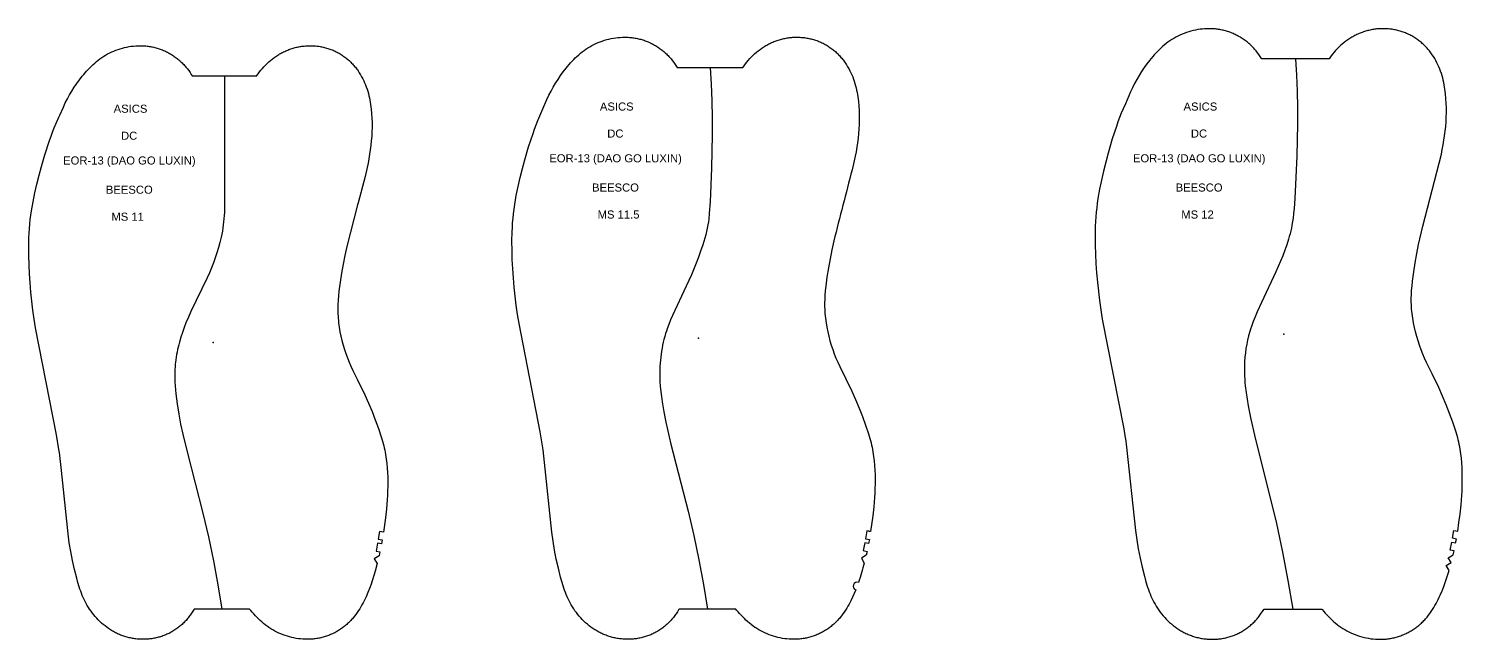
# Model space of a CAD drawing. Extents: x -897 to 5208, y 4 to 324.
# Drawn here: x 3708 to 4420, y 4 to 307 of the extents above; entities that cross this region are included whole.
import ezdxf

# ---------------------------------------------------------------- set-up
doc = ezdxf.new("R2010")
doc.units = 0
doc.layers.add('CK_LEVEL_1', color=7, linetype='CONTINUOUS')
doc.layers.add('DEFAULT', color=7, linetype='CONTINUOUS')
doc.styles.add('ARIAL_REGULAR', font='txt')

msp = doc.modelspace()

# ---------------------------------------------------------------- linework, layer by layer
at = {"layer": 'DEFAULT'}
for points in [[(4394.76, 179.52), (4395.01, 181.82), (4395.61, 186.41), (4396.34, 190.97), (4397.16, 195.53), (4398.06, 200.06), (4400.1, 209.08), (4404.75, 226.94), (4408.26, 240.4), (4409.33, 244.9), (4409.81, 247.16), (4410.23, 249.44), (4410.61, 251.72), (4410.95, 254), (4411.24, 256.3), (4411.48, 258.6), (4411.66, 260.9), (4411.79, 263.21), (4411.85, 265.52), (4411.85, 267.83), (4411.78, 270.14), (4411.64, 272.45), (4411.43, 274.76), (4411.3, 275.9), (4411.14, 277.05), (4410.96, 278.19), (4410.76, 279.33), (4410.53, 280.46), (4410.27, 281.59), (4409.99, 282.71), (4409.67, 283.82), (4409.33, 284.92), (4408.95, 286.02), (4408.55, 287.1), (4408.11, 288.17), (4407.64, 289.22), (4407.14, 290.26), (4406.6, 291.29), (4406.03, 292.29), (4405.42, 293.28), (4404.78, 294.24), (4404.45, 294.72), (4404.11, 295.18), (4403.77, 295.65), (4403.41, 296.1), (4403.04, 296.55), (4402.67, 296.99), (4402.29, 297.42), (4401.9, 297.85), (4401.5, 298.27), (4401.1, 298.68), (4400.69, 299.09), (4400.26, 299.48), (4399.84, 299.87), (4399.4, 300.25), (4398.96, 300.62), (4398.51, 300.98), (4398.05, 301.34), (4397.58, 301.68), (4397.11, 302.02), (4396.64, 302.34), (4396.15, 302.66), (4395.66, 302.96), (4395.16, 303.26), (4394.66, 303.54), (4394.15, 303.82), (4393.64, 304.08), (4393.12, 304.33), (4392.6, 304.58), (4392.07, 304.81), (4391.53, 305.03), (4391, 305.24), (4390.45, 305.44), (4389.91, 305.63), (4389.36, 305.81), (4388.8, 305.98), (4388.25, 306.13), (4387.69, 306.28), (4387.13, 306.41), (4386.56, 306.53), (4385.99, 306.65), (4385.42, 306.75), (4384.85, 306.84), (4384.28, 306.91), (4383.71, 306.98), (4383.13, 307.04), (4382.56, 307.08), (4381.98, 307.11), (4381.4, 307.14), (4380.82, 307.15), (4380.25, 307.15), (4379.67, 307.14), (4379.09, 307.12), (4378.51, 307.08), (4377.94, 307.04), (4377.36, 306.99), (4376.79, 306.92), (4376.21, 306.85), (4375.64, 306.76), (4375.07, 306.67), (4374.5, 306.56), (4373.94, 306.44), (4373.37, 306.31), (4372.81, 306.17), (4372.25, 306.03), (4371.7, 305.87), (4371.14, 305.7), (4370.59, 305.52), (4370.05, 305.33), (4369.51, 305.13), (4368.97, 304.92), (4368.44, 304.69), (4367.91, 304.46), (4367.38, 304.22), (4366.86, 303.97), (4366.35, 303.71), (4365.84, 303.44), (4365.33, 303.16), (4364.83, 302.87), (4364.34, 302.57), (4363.85, 302.27), (4362.88, 301.63), (4361.94, 300.95), (4361.02, 300.25), (4360.13, 299.52), (4359.26, 298.75), (4358.42, 297.96), (4357.6, 297.15), (4356.81, 296.3), (4356.04, 295.44), (4355.31, 294.55), (4354.6, 293.63), (4353.92, 292.7), (4353.54, 292.15), (4320.2, 292.15), (4320.05, 292.38), (4319.42, 293.35), (4318.75, 294.29), (4318.06, 295.22), (4317.34, 296.12), (4316.97, 296.56), (4316.59, 297), (4316.2, 297.42), (4315.81, 297.85), (4315.4, 298.26), (4314.99, 298.66), (4314.57, 299.06), (4314.15, 299.45), (4313.71, 299.83), (4313.27, 300.21), (4312.83, 300.57), (4312.37, 300.93), (4311.91, 301.28), (4311.44, 301.62), (4310.97, 301.95), (4310.49, 302.27), (4310, 302.58), (4309.51, 302.89), (4309.01, 303.18), (4308.51, 303.46), (4308, 303.74), (4307.48, 304), (4306.96, 304.26), (4306.44, 304.5), (4305.91, 304.73), (4305.38, 304.96), (4304.84, 305.17), (4304.3, 305.37), (4303.75, 305.56), (4303.2, 305.74), (4302.65, 305.91), (4302.1, 306.07), (4301.54, 306.22), (4300.98, 306.36), (4300.41, 306.48), (4299.85, 306.6), (4299.28, 306.7), (4298.71, 306.79), (4298.14, 306.88), (4297.56, 306.95), (4296.99, 307.01), (4296.41, 307.06), (4295.84, 307.09), (4295.26, 307.12), (4294.68, 307.14), (4294.1, 307.15), (4293.52, 307.14), (4292.95, 307.13), (4292.37, 307.11), (4291.79, 307.07), (4290.64, 306.98), (4289.49, 306.84), (4288.35, 306.66), (4287.21, 306.45), (4286.09, 306.2), (4284.97, 305.91), (4283.86, 305.58), (4282.76, 305.22), (4281.67, 304.83), (4280.59, 304.4), (4279.53, 303.94), (4278.49, 303.44), (4277.46, 302.91), (4276.46, 302.34), (4275.47, 301.74), (4274.98, 301.43), (4274.5, 301.11), (4273.56, 300.44), (4272.64, 299.75), (4271.75, 299.02), (4270.87, 298.27), (4270.02, 297.49), (4269.18, 296.69), (4268.36, 295.87), (4267.57, 295.03), (4266.79, 294.17), (4266.03, 293.3), (4265.28, 292.42), (4265.06, 292.15), (4264.55, 291.52), (4263.14, 289.69), (4261.79, 287.82), (4260.49, 285.9), (4259.26, 283.95), (4258.09, 281.95), (4256.99, 279.92), (4255.95, 277.86), (4254.97, 275.76), (4252.4, 269.9), (4251.26, 267.29), (4250.37, 265.16), (4249.52, 263.01), (4248.72, 260.84), (4247.96, 258.66), (4245.94, 252.41), (4243.85, 245.41), (4242.64, 240.94), (4241.53, 236.46), (4240.5, 231.95), (4239.59, 227.42), (4238.81, 222.86), (4238.47, 220.57), (4238.19, 218.28), (4237.94, 215.98), (4237.75, 213.67), (4237.6, 211.37), (4237.49, 209.06), (4237.4, 204.44), (4237.44, 199.81), (4237.58, 195.19), (4237.8, 190.57), (4238.11, 185.96), (4238.52, 181.35), (4239.59, 172.17), (4240.23, 167.59), (4240.95, 163.02), (4251.57, 108.56), (4252.36, 104), (4252.4, 103.69), (4253.03, 99.43), (4257.47, 58.05), (4258.08, 53.47), (4258.82, 48.9), (4259.7, 44.36), (4260.71, 39.85), (4261.84, 35.37), (4262.45, 33.14), (4263.11, 30.92), (4263.46, 29.82), (4263.84, 28.73), (4264.23, 27.64), (4264.65, 26.57), (4265.1, 25.5), (4265.58, 24.45), (4266.09, 23.41), (4266.62, 22.38), (4267.18, 21.37), (4267.77, 20.38), (4268.4, 19.4), (4268.67, 19), (4269.05, 18.45), (4269.72, 17.51), (4270.43, 16.6), (4271.17, 15.71), (4271.93, 14.84), (4272.73, 14), (4273.54, 13.18), (4274.39, 12.39), (4275.26, 11.63), (4276.15, 10.9), (4277.07, 10.19), (4278.01, 9.52), (4278.97, 8.88), (4279.46, 8.57), (4279.96, 8.28), (4280.46, 7.99), (4280.96, 7.71), (4281.47, 7.44), (4281.99, 7.18), (4282.51, 6.92), (4283.03, 6.68), (4283.56, 6.45), (4284.1, 6.23), (4284.63, 6.02), (4285.18, 5.82), (4285.72, 5.63), (4286.27, 5.45), (4286.82, 5.28), (4287.38, 5.12), (4287.94, 4.97), (4288.5, 4.83), (4289.06, 4.71), (4289.63, 4.59), (4290.2, 4.48), (4290.77, 4.39), (4291.34, 4.3), (4291.91, 4.22), (4292.49, 4.16), (4293.06, 4.11), (4293.64, 4.06), (4294.22, 4.03), (4294.79, 4.01), (4295.37, 4), (4295.95, 4), (4296.53, 4.01), (4297.1, 4.03), (4297.68, 4.07), (4298.26, 4.11), (4298.83, 4.17), (4299.41, 4.23), (4299.98, 4.31), (4300.55, 4.4), (4301.12, 4.5), (4301.69, 4.61), (4302.25, 4.74), (4302.81, 4.87), (4303.37, 5.01), (4303.93, 5.17), (4304.48, 5.34), (4305.03, 5.52), (4305.58, 5.71), (4306.12, 5.91), (4306.66, 6.12), (4307.19, 6.34), (4307.72, 6.57), (4308.25, 6.81), (4308.77, 7.07), (4309.28, 7.33), (4309.79, 7.61), (4310.29, 7.89), (4310.79, 8.19), (4311.28, 8.49), (4311.76, 8.81), (4312.24, 9.13), (4312.71, 9.47), (4313.17, 9.81), (4313.63, 10.16), (4314.08, 10.53), (4314.53, 10.9), (4314.96, 11.28), (4315.39, 11.66), (4315.81, 12.06), (4316.23, 12.46), (4316.63, 12.88), (4317.03, 13.3), (4317.42, 13.72), (4317.8, 14.16), (4318.17, 14.6), (4318.54, 15.05), (4318.89, 15.5), (4319.24, 15.96), (4319.58, 16.43), (4319.91, 16.9), (4320.55, 17.87), (4321.15, 18.86), (4321.24, 19), (4349.93, 19), (4350.15, 18.73), (4350.9, 17.84), (4351.66, 16.97), (4352.44, 16.12), (4353.24, 15.28), (4354.05, 14.46), (4354.89, 13.66), (4355.74, 12.88), (4356.62, 12.13), (4357.52, 11.4), (4358.44, 10.7), (4359.38, 10.04), (4359.86, 9.72), (4360.34, 9.4), (4361.33, 8.8), (4362.34, 8.24), (4363.36, 7.71), (4364.41, 7.21), (4365.47, 6.75), (4366.54, 6.32), (4367.63, 5.92), (4368.73, 5.56), (4369.84, 5.24), (4370.96, 4.95), (4372.09, 4.7), (4373.22, 4.49), (4374.37, 4.31), (4375.51, 4.17), (4376.67, 4.07), (4377.24, 4.04), (4377.82, 4.02), (4378.4, 4), (4378.98, 4), (4379.55, 4.01), (4380.13, 4.02), (4380.71, 4.05), (4381.29, 4.09), (4381.86, 4.14), (4382.44, 4.2), (4383.01, 4.27), (4383.58, 4.35), (4384.15, 4.45), (4384.72, 4.55), (4385.29, 4.66), (4385.85, 4.79), (4386.41, 4.93), (4386.97, 5.07), (4387.52, 5.23), (4388.08, 5.4), (4388.63, 5.58), (4389.17, 5.78), (4389.71, 5.98), (4390.25, 6.19), (4390.78, 6.41), (4391.31, 6.65), (4391.84, 6.89), (4392.36, 7.15), (4392.87, 7.41), (4393.38, 7.68), (4393.88, 7.97), (4394.38, 8.26), (4394.87, 8.56), (4395.36, 8.88), (4395.84, 9.2), (4396.32, 9.53), (4396.78, 9.87), (4397.24, 10.22), (4397.7, 10.57), (4398.15, 10.94), (4398.59, 11.31), (4399.02, 11.7), (4399.45, 12.09), (4399.87, 12.48), (4400.28, 12.89), (4400.68, 13.3), (4401.08, 13.72), (4401.47, 14.15), (4401.84, 14.58), (4402.22, 15.03), (4402.94, 15.93), (4403.63, 16.85), (4404.29, 17.8), (4404.93, 18.77), (4405.54, 19.75), (4406.13, 20.75), (4406.69, 21.76), (4407.23, 22.78), (4407.76, 23.81), (4408.26, 24.85), (4408.75, 25.9), (4409.67, 28.02), (4410.52, 30.17), (4411.25, 32.15), (4411.93, 34.16), (4412.57, 36.18), (4413.18, 38.21), (4411.79, 40.66), (4414.24, 42.07), (4412.79, 44.48), (4415.19, 45.95), (4415.63, 47.9), (4413.67, 48.32), (4414.46, 52.19), (4416.42, 51.82), (4416.78, 53.79), (4414.81, 54.14), (4415.47, 58.05), (4417.44, 57.74), (4418.07, 61.95), (4418.61, 66.17), (4419.12, 70.77), (4419.49, 75.38), (4419.62, 77.69), (4419.7, 80), (4419.75, 82.31), (4419.75, 84.62), (4419.71, 86.93), (4419.62, 89.24), (4419.48, 91.55), (4419.28, 93.85), (4419, 96.15), (4418.65, 98.43), (4418.45, 99.57), (4418.23, 100.71), (4417.99, 101.84), (4417.72, 102.96), (4417.44, 104.08), (4417.13, 105.19), (4416.47, 107.41), (4415, 111.8), (4413.42, 116.14), (4411.75, 120.45), (4409.98, 124.73), (4408.1, 128.95), (4404.75, 135.8), (4402.01, 141.41), (4401.04, 143.51), (4400.12, 145.63), (4399.26, 147.78), (4398.47, 149.95), (4397.75, 152.15), (4397.09, 154.36), (4396.49, 156.6), (4395.95, 158.85), (4395.49, 161.11), (4395.11, 163.39), (4394.95, 164.53), (4394.81, 165.68), (4394.69, 166.83), (4394.59, 167.98), (4394.51, 169.14), (4394.45, 170.29), (4394.42, 171.45), (4394.41, 172.6), (4394.42, 173.76), (4394.45, 174.91), (4394.57, 177.22)], [(3863.97, 190.16), (3863.17, 185.73), (3862.46, 181.29), (3861.87, 176.83), (3861.63, 174.59), (3861.45, 172.34), (3861.33, 170.1), (3861.3, 168.97), (3861.29, 167.85), (3861.31, 166.72), (3861.34, 165.6), (3861.4, 164.48), (3861.47, 163.36), (3861.57, 162.23), (3861.69, 161.12), (3861.83, 160), (3861.99, 158.89), (3862.37, 156.67), (3862.83, 154.47), (3863.35, 152.28), (3863.94, 150.11), (3864.59, 147.95), (3865.3, 145.82), (3866.08, 143.7), (3866.92, 141.62), (3867.82, 139.56), (3868.77, 137.52), (3871.1, 132.77), (3874.73, 125.4), (3876.57, 121.3), (3878.3, 117.15), (3879.93, 112.95), (3881.47, 108.73), (3882.91, 104.46), (3883.55, 102.3), (3883.85, 101.22), (3884.13, 100.13), (3884.39, 99.04), (3884.63, 97.94), (3884.84, 96.83), (3885.04, 95.73), (3885.38, 93.5), (3885.64, 91.27), (3885.84, 89.03), (3885.98, 86.78), (3886.07, 84.53), (3886.1, 82.28), (3886.1, 80.03), (3886.05, 77.78), (3885.97, 75.54), (3885.84, 73.29), (3885.48, 68.8), (3884.98, 64.33), (3884.01, 57.26), (3882.04, 57.56), (3881.4, 53.65), (3883.37, 53.31), (3883.02, 51.34), (3881.05, 51.7), (3880.29, 47.83), (3882.24, 47.42), (3881.81, 45.46), (3879.41, 43.99), (3880.87, 41.57), (3879.86, 37.85), (3879.23, 35.69), (3878.55, 33.55), (3877.83, 31.42), (3877.05, 29.31), (3876.21, 27.22), (3875.31, 25.16), (3874.83, 24.14), (3874.34, 23.13), (3873.82, 22.13), (3873.29, 21.14), (3872.73, 20.16), (3872.16, 19.19), (3871.56, 18.24), (3870.93, 17.3), (3870.28, 16.38), (3869.6, 15.49), (3868.9, 14.61), (3868.53, 14.19), (3868.16, 13.77), (3867.78, 13.35), (3867.39, 12.95), (3866.99, 12.55), (3866.59, 12.16), (3866.18, 11.77), (3865.76, 11.4), (3865.34, 11.03), (3864.91, 10.67), (3864.47, 10.31), (3864.02, 9.97), (3863.57, 9.63), (3863.12, 9.31), (3862.65, 8.99), (3862.18, 8.68), (3861.71, 8.38), (3861.23, 8.08), (3860.74, 7.8), (3860.25, 7.53), (3859.75, 7.27), (3859.25, 7.01), (3858.74, 6.77), (3858.23, 6.53), (3857.71, 6.31), (3857.19, 6.09), (3856.67, 5.89), (3856.14, 5.7), (3855.61, 5.51), (3855.07, 5.34), (3854.54, 5.18), (3854, 5.02), (3853.45, 4.88), (3852.9, 4.75), (3852.36, 4.63), (3851.8, 4.52), (3851.25, 4.42), (3850.7, 4.33), (3850.14, 4.25), (3849.58, 4.19), (3849.02, 4.13), (3848.46, 4.08), (3847.9, 4.05), (3847.34, 4.02), (3846.78, 4.01), (3846.21, 4), (3845.65, 4), (3845.09, 4.02), (3843.96, 4.08), (3842.84, 4.17), (3841.73, 4.3), (3840.62, 4.48), (3839.51, 4.68), (3838.41, 4.93), (3837.32, 5.21), (3836.24, 5.52), (3835.17, 5.87), (3834.11, 6.25), (3833.06, 6.67), (3832.03, 7.11), (3831.01, 7.59), (3830.01, 8.11), (3829.03, 8.66), (3828.07, 9.24), (3827.59, 9.54), (3827.13, 9.85), (3826.21, 10.49), (3825.31, 11.17), (3824.44, 11.87), (3823.58, 12.6), (3822.75, 13.36), (3821.93, 14.13), (3821.13, 14.93), (3820.35, 15.74), (3819.59, 16.57), (3818.85, 17.41), (3818.12, 18.27), (3817.52, 19), (3789.92, 19), (3789.58, 18.4), (3788.99, 17.44), (3788.36, 16.5), (3788.04, 16.04), (3787.7, 15.59), (3787.36, 15.14), (3787.02, 14.7), (3786.66, 14.27), (3786.29, 13.84), (3785.92, 13.42), (3785.54, 13), (3785.15, 12.6), (3784.76, 12.2), (3784.35, 11.81), (3783.94, 11.42), (3783.52, 11.05), (3783.1, 10.68), (3782.66, 10.32), (3782.22, 9.97), (3781.78, 9.63), (3781.32, 9.3), (3780.86, 8.97), (3780.4, 8.66), (3779.93, 8.35), (3779.45, 8.06), (3778.96, 7.77), (3778.47, 7.49), (3777.98, 7.23), (3777.48, 6.97), (3776.97, 6.73), (3776.46, 6.49), (3775.94, 6.27), (3775.42, 6.05), (3774.9, 5.85), (3774.37, 5.66), (3773.84, 5.47), (3773.3, 5.3), (3772.77, 5.14), (3772.22, 4.99), (3771.68, 4.85), (3771.13, 4.72), (3770.58, 4.6), (3770.03, 4.49), (3769.48, 4.39), (3768.92, 4.31), (3768.36, 4.23), (3767.81, 4.17), (3767.25, 4.11), (3766.69, 4.07), (3766.12, 4.04), (3765.56, 4.01), (3765, 4), (3764.44, 4), (3763.87, 4.01), (3763.31, 4.03), (3762.75, 4.06), (3762.19, 4.1), (3761.63, 4.15), (3761.07, 4.21), (3760.51, 4.28), (3759.95, 4.37), (3759.4, 4.46), (3758.85, 4.56), (3758.29, 4.67), (3757.75, 4.79), (3757.2, 4.93), (3756.65, 5.07), (3756.11, 5.22), (3755.58, 5.39), (3755.04, 5.56), (3754.51, 5.74), (3753.98, 5.93), (3753.46, 6.14), (3752.94, 6.35), (3752.42, 6.57), (3751.91, 6.8), (3751.4, 7.04), (3750.9, 7.3), (3750.4, 7.56), (3749.91, 7.83), (3749.42, 8.1), (3748.93, 8.39), (3748.46, 8.69), (3747.51, 9.3), (3746.6, 9.95), (3745.7, 10.63), (3744.82, 11.34), (3743.97, 12.08), (3743.15, 12.84), (3742.35, 13.63), (3741.57, 14.45), (3740.82, 15.29), (3740.1, 16.15), (3739.4, 17.03), (3738.74, 17.94), (3738.1, 18.86), (3738.01, 19), (3737.49, 19.81), (3736.91, 20.77), (3736.35, 21.75), (3735.83, 22.74), (3735.33, 23.75), (3734.86, 24.78), (3734.42, 25.81), (3734, 26.86), (3733.61, 27.91), (3733.25, 28.97), (3732.9, 30.04), (3732.25, 32.2), (3731.65, 34.37), (3730.55, 38.73), (3729.55, 43.12), (3728.69, 47.53), (3727.95, 51.97), (3727.36, 56.43), (3724.09, 87.76), (3723.04, 96.7), (3722.79, 98.27), (3721.61, 105.58), (3711.24, 158.57), (3710.54, 163.02), (3709.92, 167.48), (3708.87, 176.41), (3708.48, 180.9), (3708.17, 185.39), (3707.95, 189.88), (3707.82, 194.38), (3707.79, 198.88), (3707.88, 203.38), (3707.98, 205.62), (3708.13, 207.87), (3708.32, 210.11), (3708.56, 212.35), (3708.84, 214.58), (3709.17, 216.8), (3709.94, 221.24), (3710.84, 225.65), (3711.84, 230.03), (3712.94, 234.4), (3714.12, 238.74), (3715.83, 244.48), (3718.14, 251.62), (3718.89, 253.75), (3719.68, 255.85), (3720.51, 257.94), (3722.79, 263.22), (3723.18, 264.14), (3725.02, 268.25), (3725.98, 270.29), (3726.99, 272.29), (3728.07, 274.26), (3729.22, 276.2), (3730.43, 278.1), (3731.69, 279.96), (3733.02, 281.78), (3734.4, 283.55), (3734.51, 283.69), (3735.11, 284.42), (3735.84, 285.28), (3736.58, 286.12), (3737.34, 286.95), (3738.12, 287.77), (3738.92, 288.56), (3739.74, 289.34), (3740.57, 290.09), (3741.43, 290.82), (3742.3, 291.52), (3743.2, 292.2), (3744.12, 292.84), (3744.59, 293.15), (3745.06, 293.46), (3746.02, 294.04), (3747, 294.58), (3748.01, 295.1), (3749.02, 295.58), (3750.06, 296.03), (3751.1, 296.44), (3752.16, 296.82), (3753.23, 297.17), (3754.31, 297.49), (3755.4, 297.77), (3756.5, 298.01), (3757.61, 298.22), (3758.72, 298.39), (3759.84, 298.52), (3760.96, 298.62), (3762.08, 298.67), (3762.64, 298.69), (3763.2, 298.69), (3763.77, 298.69), (3764.33, 298.67), (3764.89, 298.64), (3765.45, 298.61), (3766.01, 298.56), (3766.57, 298.51), (3767.13, 298.44), (3767.69, 298.36), (3768.24, 298.27), (3768.8, 298.17), (3769.35, 298.06), (3769.9, 297.94), (3770.44, 297.81), (3770.99, 297.67), (3771.53, 297.52), (3772.07, 297.35), (3772.6, 297.18), (3773.13, 297), (3773.66, 296.8), (3774.18, 296.6), (3774.7, 296.38), (3775.22, 296.16), (3775.73, 295.92), (3776.24, 295.68), (3776.74, 295.43), (3777.24, 295.16), (3777.73, 294.89), (3778.22, 294.61), (3778.7, 294.32), (3779.17, 294.02), (3779.64, 293.71), (3780.11, 293.39), (3780.56, 293.06), (3781.02, 292.72), (3781.46, 292.38), (3781.9, 292.03), (3782.33, 291.67), (3782.75, 291.3), (3783.17, 290.92), (3783.58, 290.54), (3783.99, 290.14), (3784.38, 289.75), (3784.77, 289.34), (3785.15, 288.93), (3785.52, 288.5), (3785.89, 288.08), (3786.59, 287.2), (3787.27, 286.31), (3787.92, 285.39), (3788.55, 284.45), (3789.03, 283.69), (3821.02, 283.69), (3821.11, 283.83), (3821.75, 284.76), (3822.41, 285.66), (3823.11, 286.54), (3823.83, 287.41), (3824.58, 288.25), (3825.35, 289.06), (3826.16, 289.85), (3826.98, 290.61), (3827.83, 291.35), (3828.71, 292.06), (3829.6, 292.74), (3830.52, 293.39), (3831.46, 294.01), (3831.94, 294.3), (3832.43, 294.59), (3832.91, 294.87), (3833.41, 295.14), (3833.91, 295.4), (3834.41, 295.65), (3834.92, 295.89), (3835.43, 296.12), (3835.94, 296.34), (3836.46, 296.56), (3836.99, 296.76), (3837.52, 296.95), (3838.05, 297.13), (3838.58, 297.31), (3839.12, 297.47), (3839.66, 297.62), (3840.21, 297.77), (3840.75, 297.9), (3841.3, 298.02), (3841.85, 298.13), (3842.41, 298.23), (3842.96, 298.33), (3843.52, 298.41), (3844.08, 298.48), (3844.64, 298.54), (3845.2, 298.59), (3845.76, 298.63), (3846.32, 298.66), (3846.88, 298.68), (3847.45, 298.69), (3848.01, 298.69), (3848.57, 298.68), (3849.13, 298.66), (3849.69, 298.62), (3850.25, 298.58), (3850.81, 298.53), (3851.37, 298.46), (3851.93, 298.39), (3852.49, 298.3), (3853.04, 298.2), (3853.59, 298.09), (3854.14, 297.98), (3854.69, 297.85), (3855.23, 297.7), (3855.77, 297.55), (3856.31, 297.39), (3856.85, 297.22), (3857.38, 297.04), (3857.91, 296.84), (3858.43, 296.64), (3858.95, 296.42), (3859.47, 296.2), (3859.98, 295.96), (3860.49, 295.72), (3860.99, 295.46), (3861.48, 295.2), (3861.97, 294.92), (3862.46, 294.64), (3862.93, 294.34), (3863.41, 294.04), (3863.87, 293.72), (3864.33, 293.4), (3864.78, 293.06), (3865.23, 292.72), (3865.67, 292.37), (3866.1, 292.01), (3866.53, 291.65), (3866.95, 291.27), (3867.36, 290.89), (3867.76, 290.49), (3868.16, 290.1), (3868.55, 289.69), (3868.93, 289.27), (3869.3, 288.85), (3869.67, 288.43), (3870.02, 287.99), (3870.37, 287.55), (3870.71, 287.1), (3871.05, 286.65), (3871.37, 286.19), (3871.99, 285.25), (3872.59, 284.3), (3873.15, 283.32), (3873.67, 282.33), (3874.17, 281.31), (3874.63, 280.29), (3875.06, 279.25), (3875.46, 278.2), (3875.83, 277.14), (3876.17, 276.06), (3876.47, 274.98), (3876.76, 273.89), (3877.01, 272.8), (3877.23, 271.7), (3877.43, 270.59), (3877.61, 269.48), (3877.77, 268.36), (3877.9, 267.25), (3878.1, 265.01), (3878.24, 262.76), (3878.31, 260.51), (3878.32, 258.26), (3878.26, 256.01), (3878.13, 253.77), (3877.95, 251.52), (3877.72, 249.29), (3877.44, 247.05), (3877.11, 244.83), (3876.74, 242.61), (3876.32, 240.4), (3875.86, 238.2), (3874.81, 233.82), (3871.37, 220.76), (3871.1, 219.71), (3865.8, 198.97), (3864.84, 194.57)]]:
    msp.add_lwpolyline(points, close=True, dxfattribs=at)
msp.add_lwpolyline([(4125.92, 57.5, 0.000016), (4123.95, 57.8), (4123.3, 53.89), (4125.27, 53.55), (4124.92, 51.58), (4122.95, 51.95), (4122.18, 48.08), (4124.13, 47.66), (4123.7, 45.71), (4121.3, 44.23), (4122.75, 41.82, -0.009827), (4119.89, 32.24, 0.988178), (4118.5, 28.49), (4117.75, 26.7), (4116.95, 24.92), (4116.09, 23.17), (4115.19, 21.45), (4114.63, 20.45), (4114.04, 19.47), (4113.44, 18.5), (4112.81, 17.55), (4112.15, 16.62), (4111.47, 15.71), (4110.75, 14.82), (4110.38, 14.39), (4110.01, 13.96), (4109.62, 13.54), (4109.23, 13.12), (4108.83, 12.72), (4108.42, 12.32), (4108.01, 11.93), (4107.59, 11.54), (4107.16, 11.17), (4106.72, 10.8), (4106.28, 10.44), (4105.83, 10.09), (4105.37, 9.75), (4104.91, 9.42), (4104.44, 9.09), (4103.97, 8.78), (4103.49, 8.47), (4103, 8.17), (4102.51, 7.88), (4102.01, 7.61), (4101.51, 7.34), (4101, 7.08), (4100.48, 6.83), (4099.97, 6.59), (4099.44, 6.36), (4098.92, 6.14), (4098.39, 5.93), (4097.85, 5.74), (4097.31, 5.55), (4096.77, 5.37), (4096.23, 5.2), (4095.68, 5.05), (4095.13, 4.9), (4094.57, 4.77), (4094.02, 4.65), (4093.46, 4.53), (4092.9, 4.43), (4092.33, 4.34), (4091.77, 4.26), (4091.2, 4.19), (4090.64, 4.14), (4090.07, 4.09), (4089.5, 4.05), (4088.93, 4.02), (4088.36, 4.01), (4087.79, 4), (4087.22, 4), (4086.65, 4.02), (4085.51, 4.07), (4084.37, 4.17), (4083.24, 4.31), (4082.12, 4.48), (4081, 4.69), (4079.88, 4.94), (4078.78, 5.22), (4077.68, 5.54), (4076.6, 5.9), (4075.52, 6.28), (4074.46, 6.71), (4073.42, 7.16), (4072.38, 7.65), (4071.37, 8.17), (4070.38, 8.73), (4069.4, 9.32), (4068.92, 9.63), (4068.45, 9.94), (4067.52, 10.6), (4066.61, 11.28), (4065.72, 12), (4064.86, 12.74), (4064.01, 13.51), (4063.19, 14.3), (4062.38, 15.1), (4061.59, 15.93), (4060.82, 16.77), (4060.07, 17.63), (4059.33, 18.5), (4058.92, 19), (4030.77, 19), (4030.56, 18.63), (4029.96, 17.65), (4029.33, 16.7), (4029, 16.24), (4028.67, 15.78), (4028.32, 15.32), (4027.97, 14.87), (4027.61, 14.43), (4027.24, 14), (4026.86, 13.57), (4026.48, 13.15), (4026.09, 12.74), (4025.68, 12.33), (4025.28, 11.93), (4024.86, 11.54), (4024.44, 11.16), (4024, 10.79), (4023.57, 10.42), (4023.12, 10.07), (4022.67, 9.72), (4022.21, 9.38), (4021.74, 9.05), (4021.27, 8.73), (4020.79, 8.42), (4020.31, 8.12), (4019.82, 7.83), (4019.32, 7.55), (4018.82, 7.28), (4018.31, 7.02), (4017.8, 6.77), (4017.28, 6.53), (4016.76, 6.3), (4016.24, 6.09), (4015.7, 5.88), (4015.17, 5.68), (4014.63, 5.49), (4014.09, 5.32), (4013.54, 5.16), (4012.99, 5), (4012.44, 4.86), (4011.89, 4.73), (4011.33, 4.61), (4010.77, 4.5), (4010.21, 4.4), (4009.64, 4.31), (4009.08, 4.23), (4008.51, 4.17), (4007.95, 4.11), (4007.38, 4.07), (4006.81, 4.03), (4006.24, 4.01), (4005.67, 4), (4005.1, 4), (4004.53, 4.01), (4003.96, 4.03), (4003.39, 4.06), (4002.82, 4.1), (4002.25, 4.16), (4001.68, 4.22), (4001.12, 4.29), (4000.55, 4.38), (3999.99, 4.47), (3999.43, 4.57), (3998.87, 4.69), (3998.32, 4.81), (3997.76, 4.95), (3997.21, 5.1), (3996.66, 5.25), (3996.12, 5.42), (3995.57, 5.59), (3995.04, 5.78), (3994.5, 5.98), (3993.97, 6.18), (3993.44, 6.4), (3992.92, 6.63), (3992.4, 6.86), (3991.89, 7.11), (3991.38, 7.37), (3990.87, 7.63), (3990.38, 7.91), (3989.88, 8.19), (3989.39, 8.48), (3988.91, 8.78), (3987.96, 9.41), (3987.03, 10.07), (3986.12, 10.77), (3985.23, 11.49), (3984.37, 12.24), (3983.54, 13.01), (3982.73, 13.82), (3981.95, 14.65), (3981.19, 15.5), (3980.46, 16.38), (3979.76, 17.27), (3979.08, 18.19), (3978.44, 19.13), (3977.82, 20.09), (3977.24, 21.07), (3976.68, 22.07), (3976.15, 23.08), (3975.65, 24.1), (3975.18, 25.14), (3974.73, 26.19), (3974.31, 27.25), (3973.92, 28.32), (3973.55, 29.4), (3973.2, 30.48), (3972.55, 32.67), (3971.94, 34.87), (3970.82, 39.29), (3969.82, 43.74), (3968.94, 48.22), (3968.2, 52.72), (3967.6, 57.24), (3963.23, 98.06), (3961.78, 107.07), (3951.29, 160.8), (3950.58, 165.3), (3949.95, 169.82), (3948.89, 178.88), (3948.49, 183.43), (3948.18, 187.98), (3947.96, 192.53), (3947.83, 197.09), (3947.79, 201.66), (3947.88, 206.22), (3947.99, 208.5), (3948.13, 210.77), (3948.33, 213.04), (3948.57, 215.31), (3948.85, 217.57), (3949.18, 219.83), (3949.96, 224.33), (3950.86, 228.8), (3951.88, 233.25), (3952.99, 237.67), (3954.18, 242.07), (3956.08, 248.45), (3958.25, 255.14), (3959, 257.29), (3959.79, 259.43), (3960.64, 261.55), (3965.19, 272.01), (3966.16, 274.07), (3967.18, 276.11), (3968.27, 278.11), (3969.43, 280.07), (3970.66, 282), (3971.94, 283.89), (3973.27, 285.73), (3974.67, 287.54), (3975.39, 288.42), (3976.13, 289.29), (3976.88, 290.15), (3977.65, 290.99), (3978.44, 291.82), (3979.25, 292.62), (3980.07, 293.41), (3980.92, 294.18), (3981.78, 294.92), (3982.67, 295.63), (3983.58, 296.32), (3984.51, 296.98), (3984.98, 297.29), (3985.46, 297.6), (3986.44, 298.19), (3987.43, 298.75), (3988.44, 299.27), (3989.47, 299.76), (3990.52, 300.21), (3991.58, 300.64), (3992.66, 301.02), (3993.74, 301.38), (3994.84, 301.7), (3995.94, 301.98), (3997.05, 302.23), (3998.17, 302.44), (3999.3, 302.61), (4000.43, 302.75), (4001.57, 302.85), (4002.71, 302.9), (4003.28, 302.92), (4003.85, 302.92), (4004.42, 302.91), (4004.99, 302.9), (4005.56, 302.87), (4006.13, 302.83), (4006.7, 302.78), (4007.26, 302.73), (4007.83, 302.66), (4008.39, 302.58), (4008.96, 302.49), (4009.52, 302.39), (4010.08, 302.27), (4010.63, 302.15), (4011.19, 302.02), (4011.74, 301.87), (4012.29, 301.72), (4012.83, 301.55), (4013.37, 301.37), (4013.91, 301.18), (4014.45, 300.99), (4014.98, 300.78), (4015.5, 300.56), (4016.03, 300.33), (4016.54, 300.09), (4017.06, 299.84), (4017.56, 299.58), (4018.07, 299.31), (4018.57, 299.04), (4019.06, 298.75), (4019.55, 298.45), (4020.03, 298.14), (4020.5, 297.83), (4020.97, 297.5), (4021.43, 297.17), (4021.89, 296.83), (4022.34, 296.48), (4022.78, 296.12), (4023.22, 295.75), (4023.65, 295.37), (4024.07, 294.99), (4024.48, 294.6), (4024.89, 294.2), (4025.29, 293.8), (4025.68, 293.38), (4026.07, 292.96), (4026.44, 292.53), (4026.81, 292.1), (4027.52, 291.21), (4028.21, 290.3), (4028.87, 289.37), (4029.5, 288.42), (4029.81, 287.92), (4062.47, 287.92), (4063.03, 288.73), (4063.7, 289.65), (4064.4, 290.54), (4065.13, 291.42), (4065.89, 292.27), (4066.67, 293.1), (4067.48, 293.91), (4068.31, 294.68), (4069.17, 295.43), (4070.06, 296.15), (4070.97, 296.85), (4071.9, 297.51), (4072.85, 298.14), (4073.33, 298.44), (4073.82, 298.73), (4074.32, 299.01), (4074.82, 299.29), (4075.32, 299.55), (4075.83, 299.81), (4076.34, 300.06), (4076.86, 300.29), (4077.38, 300.52), (4077.91, 300.74), (4078.44, 300.94), (4078.98, 301.14), (4079.51, 301.33), (4080.06, 301.5), (4080.6, 301.67), (4081.15, 301.82), (4081.7, 301.97), (4082.26, 302.11), (4082.81, 302.23), (4083.37, 302.35), (4083.93, 302.45), (4084.49, 302.54), (4085.06, 302.63), (4085.62, 302.7), (4086.19, 302.76), (4086.76, 302.82), (4087.33, 302.86), (4087.9, 302.89), (4088.47, 302.91), (4089.04, 302.92), (4089.61, 302.92), (4090.18, 302.91), (4090.75, 302.88), (4091.32, 302.85), (4091.89, 302.81), (4092.45, 302.75), (4093.02, 302.69), (4093.58, 302.61), (4094.15, 302.52), (4094.71, 302.42), (4095.27, 302.31), (4095.83, 302.19), (4096.38, 302.06), (4096.93, 301.92), (4097.48, 301.76), (4098.03, 301.6), (4098.57, 301.42), (4099.11, 301.24), (4099.65, 301.04), (4100.18, 300.83), (4100.7, 300.62), (4101.23, 300.39), (4101.74, 300.15), (4102.26, 299.9), (4102.76, 299.64), (4103.27, 299.37), (4103.76, 299.09), (4104.25, 298.8), (4104.74, 298.5), (4105.21, 298.19), (4105.69, 297.87), (4106.15, 297.54), (4106.61, 297.2), (4107.06, 296.85), (4107.51, 296.5), (4107.95, 296.13), (4108.38, 295.76), (4108.8, 295.38), (4109.22, 294.99), (4109.63, 294.59), (4110.03, 294.18), (4110.42, 293.77), (4110.8, 293.35), (4111.18, 292.92), (4111.55, 292.49), (4111.91, 292.05), (4112.26, 291.6), (4112.61, 291.14), (4112.94, 290.68), (4113.27, 290.22), (4113.9, 289.27), (4114.5, 288.29), (4115.07, 287.3), (4115.6, 286.29), (4116.1, 285.27), (4116.56, 284.23), (4117, 283.17), (4117.4, 282.11), (4117.77, 281.03), (4118.11, 279.94), (4118.43, 278.85), (4118.71, 277.74), (4118.96, 276.63), (4119.19, 275.51), (4119.39, 274.39), (4119.57, 273.26), (4119.73, 272.13), (4119.86, 271), (4120.07, 268.73), (4120.21, 266.45), (4120.28, 264.17), (4120.28, 261.89), (4120.22, 259.61), (4120.09, 257.33), (4119.91, 255.06), (4119.67, 252.79), (4119.39, 250.53), (4119.06, 248.27), (4118.68, 246.02), (4118.26, 243.78), (4117.79, 241.55), (4116.73, 237.11, 0.002662), (4107.62, 201.77), (4106.64, 197.32), (4105.76, 192.84), (4104.95, 188.35), (4104.23, 183.85), (4103.63, 179.32), (4103.39, 177.06), (4103.21, 174.78), (4103.09, 172.5), (4103.06, 171.36), (4103.04, 170.23), (4103.06, 169.09), (4103.09, 167.95), (4103.15, 166.81), (4103.22, 165.67), (4103.32, 164.53), (4103.44, 163.4), (4103.59, 162.27), (4103.75, 161.14), (4104.13, 158.89), (4104.59, 156.66), (4105.11, 154.44), (4105.71, 152.23), (4106.36, 150.05), (4107.08, 147.88), (4107.87, 145.74), (4108.71, 143.62), (4109.62, 141.53), (4110.58, 139.46), (4116.61, 127.18), (4118.47, 123.01), (4120.22, 118.8), (4121.87, 114.55), (4123.43, 110.26), (4124.88, 105.93), (4125.54, 103.75), (4125.84, 102.65), (4126.12, 101.55), (4126.38, 100.44), (4126.62, 99.32), (4126.84, 98.2), (4127.04, 97.08), (4127.39, 94.83), (4127.66, 92.56), (4127.86, 90.29), (4128, 88.01), (4128.08, 85.73), (4128.12, 83.45), (4128.12, 81.17), (4128.07, 78.89), (4127.99, 76.61), (4127.86, 74.33), (4127.49, 69.79), (4126.99, 65.25)], format="xyb", close=True, dxfattribs=at)
for points in [[(4336.87, 292.15), (4337.4, 284.11), (4337.74, 276.07), (4337.9, 268.02), (4337.91, 259.97), (4337.56, 243.84), (4336.61, 222.77), (4336.24, 217.86), (4335.99, 215.43), (4335.69, 213), (4335.31, 210.58), (4335.09, 209.38), (4334.85, 208.19), (4334.53, 206.78), (4334.19, 205.38), (4333.82, 203.99), (4333.42, 202.61), (4332.55, 199.85), (4331.58, 197.12), (4330.55, 194.42), (4329.45, 191.73), (4327.11, 186.42), (4319.95, 171.27), (4317.81, 166.53), (4316.8, 164.13), (4315.86, 161.71), (4314.99, 159.26), (4314.59, 158.03), (4314.21, 156.79), (4313.64, 154.7), (4313.13, 152.59), (4312.69, 150.47), (4312.32, 148.33), (4312.02, 146.18), (4311.79, 144.03), (4311.63, 141.86), (4311.54, 139.7), (4311.52, 138.04), (4311.54, 136.38), (4311.6, 134.73), (4311.69, 133.07), (4311.82, 131.42), (4311.97, 129.76), (4312.37, 126.46), (4312.86, 123.17), (4313.43, 119.89), (4314.73, 113.35), (4316.5, 105.4), (4327.5, 61.43), (4330.49, 47.34), (4333.17, 33.19), (4335.58, 19)], [(4046.14, 287.92), (4046.68, 279.6), (4047.03, 271.27), (4047.21, 262.93), (4047.23, 254.59), (4046.88, 237.89), (4046.14, 221.19), (4045.78, 215.49), (4045.5, 212.65), (4045.32, 211.24), (4045.1, 209.84), (4044.79, 208.16), (4044.44, 206.49), (4044.03, 204.83), (4043.59, 203.18), (4043.11, 201.54), (4042.59, 199.9), (4041.49, 196.66), (4040.41, 193.71), (4039.28, 190.79), (4036.87, 185.01), (4034.32, 179.28), (4027.54, 164.81), (4026.59, 162.59), (4025.69, 160.34), (4024.85, 158.07), (4024.46, 156.93), (4024.09, 155.78), (4023.67, 154.35), (4023.29, 152.91), (4022.93, 151.46), (4022.61, 150.01), (4022.33, 148.54), (4022.07, 147.07), (4021.85, 145.59), (4021.66, 144.1), (4021.51, 142.61), (4021.38, 141.12), (4021.29, 139.62), (4021.22, 138.12), (4021.19, 136.63), (4021.19, 135.13), (4021.21, 133.63), (4021.27, 132.14), (4021.43, 129.57), (4021.67, 127.02), (4021.97, 124.47), (4022.34, 121.93), (4023.23, 116.87), (4024.26, 111.84), (4026.77, 100.94), (4035.32, 67.59), (4038.1, 55.53), (4040.6, 43.4), (4042.84, 31.22), (4044.85, 19)], [(3805.02, 283.69), (3805.05, 218.16), (3804.97, 215.91), (3804.89, 214.37), (3804.77, 212.83), (3804.61, 211.29), (3804.43, 209.75), (3804.22, 208.22), (3803.97, 206.69), (3803.69, 205.17), (3803.38, 203.66), (3803.09, 202.35), (3802.77, 201.05), (3802.07, 198.48), (3801.3, 195.92), (3800.44, 193.39), (3799.52, 190.87), (3798.54, 188.38), (3797.51, 185.92), (3796.43, 183.47), (3788.39, 166.75), (3787.11, 163.93), (3785.91, 161.08), (3784.98, 158.72), (3784.12, 156.33), (3783.33, 153.92), (3782.61, 151.49), (3782.28, 150.26), (3781.98, 149.04), (3781.7, 147.8), (3781.45, 146.56), (3781.21, 145.32), (3781.01, 144.08), (3780.83, 142.83), (3780.68, 141.58), (3780.59, 140.6), (3780.51, 139.62), (3780.4, 137.66), (3780.35, 135.7), (3780.36, 133.73), (3780.42, 131.76), (3780.53, 129.79), (3780.68, 127.83), (3780.86, 125.87), (3781.15, 123.35), (3781.48, 120.84), (3782.29, 115.84), (3783.24, 110.87), (3784.32, 105.92), (3786.62, 96.38), (3794.33, 66.68), (3797.07, 54.85), (3799.54, 42.94), (3801.75, 30.99), (3803.72, 19)]]:
    msp.add_lwpolyline(points, dxfattribs=at)
for p in [(3799.44, 151.35), (4040.46, 153.46), (4331.08, 155.57)]:
    msp.add_point(p, dxfattribs=at)

# ---------------------------------------------------------------- texts
at = {"layer": 'CK_LEVEL_1', "color": 7, "style": 'ARIAL_REGULAR'}
for s, p in [('ASICS', (3991.45, 266.5)), ('ASICS', (4281.29, 266.49)), ('ASICS', (3749.99, 265.41)), ('DC', (3995.1, 253.09)), ('DC', (4284.94, 253.09)), ('DC', (3753.65, 252.01)), ('EOR-13 (DAO GO LUXIN)', (3724.88, 239.72)), ('EOR-13 (DAO GO LUXIN)', (3966.33, 240.8)), ('EOR-13 (DAO GO LUXIN)', (4256.17, 240.8)), ('BEESCO', (3746.11, 225.21)), ('BEESCO', (3987.56, 226.29)), ('BEESCO', (4277.4, 226.29)), ('MS 11', (3748.87, 211.81)), ('MS 11.5', (3990.32, 212.89)), ('MS 12', (4280.17, 212.89))]:
    msp.add_text(s, height=4, dxfattribs=at).set_placement(p)

doc.saveas('drawing.dxf')
